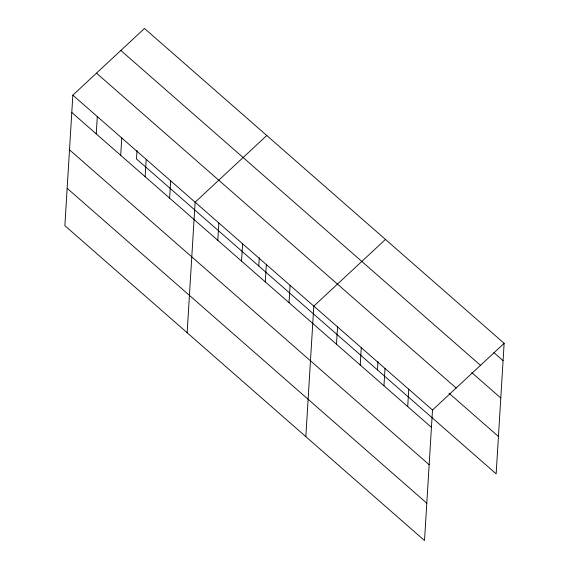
<?xml version="1.0" encoding="UTF-8"?>
<svg xmlns="http://www.w3.org/2000/svg" width="569" height="569" viewBox="0 0 569 569"><rect width="100%" height="100%" fill="white"/><g stroke="black" fill="none" stroke-linecap="round" stroke-linejoin="round"><path stroke-width="0.85" d="M72.846 95.158L64.866 225.673L424.517 540.55L432.497 410.036L504.134 343.327L144.483 28.45L72.846 95.158L432.497 410.036M96.239 133.893L97.299 116.567M120.699 155.301L121.759 137.983M137.008 150.664L136.503 158.964L496.154 473.842L504.134 343.327M145.152 176.717L146.212 159.391M169.612 198.126L170.672 180.8M187.144 332.73L195.124 202.215L266.769 135.507M217.806 240.317L218.866 222.998M241.541 261.1L242.6 243.781M258.788 266.022L259.293 257.721M265.275 281.883L266.335 264.564M289.016 302.665L290.076 285.346M305.83 436.636L313.811 306.122L385.455 239.421M336.485 344.231L337.545 326.905M360.227 365.014L361.287 347.687M377.467 369.935L377.98 361.635M383.961 385.796L385.021 368.47M407.703 406.579L408.762 389.253M493.849 352.574L503.081 360.654M120.841 50.463L480.499 365.341M471.779 372.61L500.791 398.008M96.488 73.145L456.139 388.022M448.991 393.193L498.437 436.494M71.786 112.477L431.437 427.362M69.503 149.832L429.154 464.709M67.149 188.318L426.8 503.195"/></g></svg>
